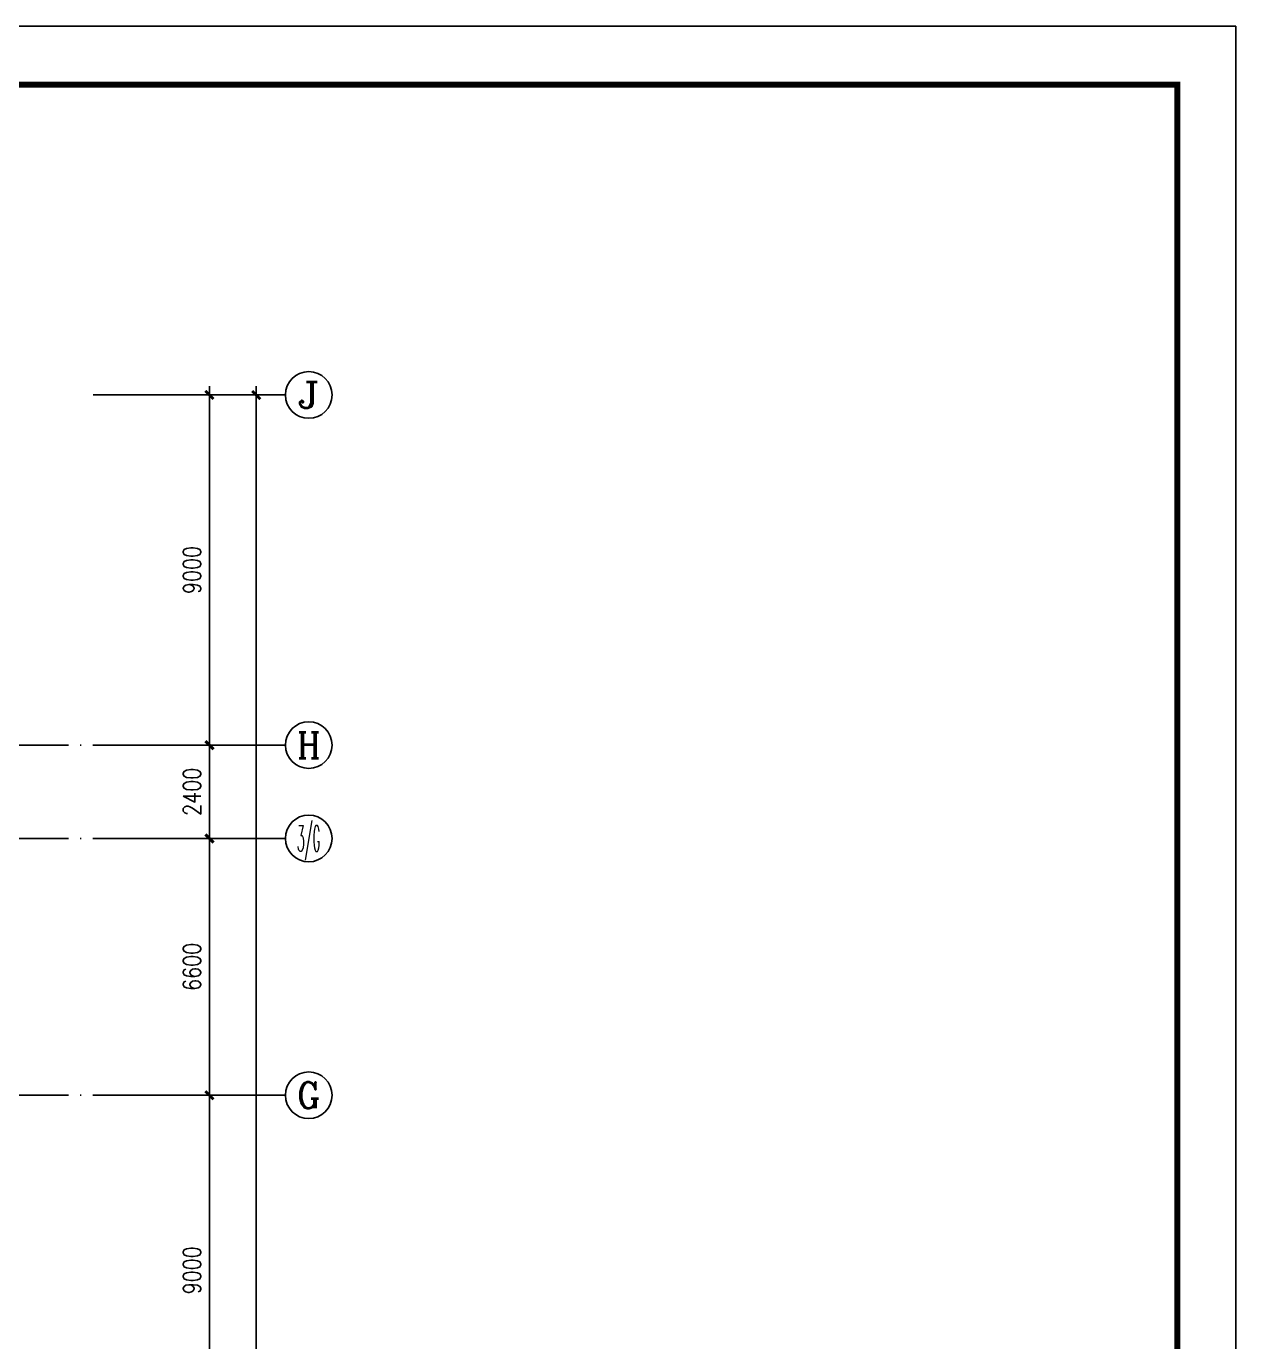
# Model space of a CAD drawing. Extents: x -55219 to 470149, y 494712 to 780039.
# Drawn here: x 439073 to 470149, y 649070 to 682881 of the extents above; entities that cross this region are included whole.
import ezdxf
from ezdxf.enums import TextEntityAlignment as Align

# ---------------------------------------------------------------- set-up
doc = ezdxf.new("R2010")
doc.units = 0
doc.header["$LTSCALE"] = 1500
doc.header["$MEASUREMENT"] = 0
doc.linetypes.add('DOTE', pattern=[2.42, 2, -0.2, 0.02, -0.2])
doc.layers.get('0').update_dxf_attribs({"linetype": 'CONTINUOUS'})
doc.layers.get('DEFPOINTS').update_dxf_attribs({"linetype": 'CONTINUOUS'})
for name, color, linetype in [('AXIS', 3, 'CONTINUOUS'), ('AXIS_TEXT', 7, 'CONTINUOUS'), ('DOTE', 1, 'DOTE'), ('PUB_TITLE', 4, 'CONTINUOUS')]:
    doc.layers.add(name, color=color, linetype=linetype)
doc.styles.add('COMPLEX', font='COMPLEX')
doc.styles.add('DIM_FONT', font='SIMPLEX.shx', dxfattribs={"width": 0.8})
doc.dimstyles.new('AXIS150', dxfattribs={"dimscale": 1.5, "dimtxt": 300, "dimasz": 1, "dimexe": 250, "dimexo": 300, "dimgap": 150, "dimtad": 1, "dimdec": 0, "dimzin": 0, "dimdsep": 46, "dimtxsty": 'DIM_FONT', "dimblk": '_DIMX', "dimcen": 0.09, "dimse1": 1, "dimse2": 1, "dimclrt": 7, "dimadec": 0, "dimazin": 0, "dimtfac": 1, "dimtdec": 0, "dimtix": 1, "dimtmove": 2, "dimatfit": 3, "dimldrblk": '_DIMX', "dimfxl": 1, "dimtolj": 1, "dimtzin": 0, "dimarcsym": 0})

# ---------------------------------------------------------------- blocks, each defined once
blk = doc.blocks.new('_AXISO')
blk.add_circle((0, 0), 0.5)
at = {"layer": 'AXIS_TEXT', "style": 'COMPLEX', "width": 1.041667}
blk.add_attdef('A', text='', height=0.56, dxfattribs=at).set_placement((-0.25, -0.28), (0.25, -0.28), align=Align.FIT)
blk = doc.blocks.new('_DIMX')
blk.add_line((-150, 0), (150, 0))
at = {"const_width": 50}
blk.add_lwpolyline([(-70, -70), (70, 70)], dxfattribs=at)
blk = doc.blocks.new('*D160')
at = {"color": 0, "linetype": 'ByBlock'}
blk.add_line((443780, 662003), (443780, 655406), dxfattribs=at)
at = {"layer": 'DEFPOINTS', "color": 0, "linetype": 'ByBlock'}
for p in [(440790, 662005), (440790, 655405), (443780, 655405)]:
    blk.add_point(p, dxfattribs=at)
at = {"color": 0, "linetype": 'ByBlock', "xscale": 1.5, "yscale": 1.5, "zscale": 1.5}
for p, rotation in [((443780, 662005), 90), ((443780, 655405), 270)]:
    blk.add_blockref('_DIMX', p, dxfattribs=dict(at, rotation=rotation))
at = {"color": 7, "linetype": 'ByBlock', "insert": (443330, 658705), "char_height": 450, "attachment_point": 5, "rotation": 90, "style": 'DIM_FONT'}
blk.add_mtext('\\A1;6600', dxfattribs=at)
blk = doc.blocks.new('*D161')
at = {"color": 0, "linetype": 'ByBlock'}
blk.add_line((443780, 664403), (443780, 662006), dxfattribs=at)
at = {"layer": 'DEFPOINTS', "color": 0, "linetype": 'ByBlock'}
for p in [(440790, 664405), (440790, 662005), (443780, 662005)]:
    blk.add_point(p, dxfattribs=at)
at = {"color": 0, "linetype": 'ByBlock', "xscale": 1.5, "yscale": 1.5, "zscale": 1.5}
for p, rotation in [((443780, 664405), 90), ((443780, 662005), 270)]:
    blk.add_blockref('_DIMX', p, dxfattribs=dict(at, rotation=rotation))
at = {"color": 7, "linetype": 'ByBlock', "insert": (443330, 663205), "char_height": 450, "attachment_point": 5, "rotation": 90, "style": 'DIM_FONT'}
blk.add_mtext('\\A1;2400', dxfattribs=at)
blk = doc.blocks.new('*D162')
at = {"color": 0, "linetype": 'ByBlock'}
blk.add_line((443780, 655403), (443780, 646406), dxfattribs=at)
at = {"layer": 'DEFPOINTS', "color": 0, "linetype": 'ByBlock'}
for p in [(440790, 655405), (440790, 646405), (443780, 646405)]:
    blk.add_point(p, dxfattribs=at)
at = {"color": 0, "linetype": 'ByBlock', "xscale": 1.5, "yscale": 1.5, "zscale": 1.5}
for p, rotation in [((443780, 655405), 90), ((443780, 646405), 270)]:
    blk.add_blockref('_DIMX', p, dxfattribs=dict(at, rotation=rotation))
at = {"color": 7, "linetype": 'ByBlock', "insert": (443330, 650905), "char_height": 450, "attachment_point": 5, "rotation": 90, "style": 'DIM_FONT'}
blk.add_mtext('\\A1;9000', dxfattribs=at)
blk = doc.blocks.new('*D164')
at = {"color": 0, "linetype": 'ByBlock'}
blk.add_line((443780, 673403), (443780, 664406), dxfattribs=at)
at = {"layer": 'DEFPOINTS', "color": 0, "linetype": 'ByBlock'}
for p in [(440790, 673405), (440790, 664405), (443780, 664405)]:
    blk.add_point(p, dxfattribs=at)
at = {"color": 0, "linetype": 'ByBlock', "xscale": 1.5, "yscale": 1.5, "zscale": 1.5}
for p, rotation in [((443780, 673405), 90), ((443780, 664405), 270)]:
    blk.add_blockref('_DIMX', p, dxfattribs=dict(at, rotation=rotation))
at = {"color": 7, "linetype": 'ByBlock', "insert": (443330, 668905), "char_height": 450, "attachment_point": 5, "rotation": 90, "style": 'DIM_FONT'}
blk.add_mtext('\\A1;9000', dxfattribs=at)
blk = doc.blocks.new('*D167')
at = {"color": 0, "linetype": 'ByBlock'}
blk.add_line((444980, 673403), (444980, 608006), dxfattribs=at)
at = {"layer": 'DEFPOINTS', "color": 0, "linetype": 'ByBlock'}
for p in [(440790, 673405), (440790, 608005), (444980, 608005)]:
    blk.add_point(p, dxfattribs=at)
at = {"color": 0, "linetype": 'ByBlock', "xscale": 1.5, "yscale": 1.5, "zscale": 1.5}
for p, rotation in [((444980, 673405), 90), ((444980, 608005), 270)]:
    blk.add_blockref('_DIMX', p, dxfattribs=dict(at, rotation=rotation))
at = {"color": 7, "linetype": 'ByBlock', "insert": (444530, 640705), "char_height": 450, "attachment_point": 5, "rotation": 90, "style": 'DIM_FONT'}
blk.add_mtext('\\A1;65400', dxfattribs=at)

msp = doc.modelspace()

# ---------------------------------------------------------------- linework, layer by layer
at = {"layer": 'AXIS'}
for p, q in [((445730.4, 673404.9), (440790.4, 673404.9)), ((445730.4, 664404.9), (440790.4, 664404.9)), ((445730.4, 662004.9), (440790.4, 662004.9)), ((445730.4, 655404.9), (440790.4, 655404.9))]:
    msp.add_line(p, q, dxfattribs=at)
at = {"layer": 'DOTE'}
for p, q in [((364555.2, 664404.9), (444227.5, 664404.9)), ((364555.2, 662004.9), (444227.5, 662004.9)), ((364555.2, 655404.9), (444227.5, 655404.9))]:
    msp.add_line(p, q, dxfattribs=at)
at = {"layer": 'PUB_TITLE'}
msp.add_lwpolyline([(343999.3, 593781.4), (343999.3, 682881.4), (470149.3, 682881.4), (470149.3, 593781.4)], close=True, dxfattribs=at)
at = {"layer": 'PUB_TITLE', "const_width": 150}
msp.add_lwpolyline([(347749.3, 595281.4), (468649.3, 595281.4), (468649.3, 681381.4), (347749.3, 681381.4)], close=True, dxfattribs=at)

# ---------------------------------------------------------------- block references
at = {"layer": 'AXIS'}
ref = msp.add_blockref('_AXISO', (446330.4, 673404.9), dxfattribs=dict(at, xscale=-1200, yscale=1200, zscale=1200))
ref.add_attrib('A', 'J', dxfattribs={"layer": 'AXIS_TEXT', "height": 672, "style": 'COMPLEX', "width": 1.704545}).set_placement((446030.4, 673068.9), (446630.4, 673068.9), align=Align.FIT)
ref = msp.add_blockref('_AXISO', (446330.4, 664404.9), dxfattribs=dict(at, xscale=-1200, yscale=1200, zscale=1200))
ref.add_attrib('A', 'H', dxfattribs={"layer": 'AXIS_TEXT', "height": 672, "style": 'COMPLEX', "width": 0.9375}).set_placement((446030.4, 664068.9), (446630.4, 664068.9), align=Align.FIT)
ref = msp.add_blockref('_AXISO', (446330.4, 662004.9), dxfattribs=dict(at, xscale=-1200, yscale=1200, zscale=1200))
ref.add_attrib('A', '3/G', dxfattribs={"layer": 'AXIS_TEXT', "height": 672, "style": 'COMPLEX', "width": 0.317797}).set_placement((446030.4, 661668.9), (446630.4, 661668.9), align=Align.FIT)
ref = msp.add_blockref('_AXISO', (446330.4, 655404.9), dxfattribs=dict(at, xscale=-1200, yscale=1200, zscale=1200))
ref.add_attrib('A', 'G', dxfattribs={"layer": 'AXIS_TEXT', "height": 672, "style": 'COMPLEX', "width": 1.041667}).set_placement((446030.4, 655068.9), (446630.4, 655068.9), align=Align.FIT)

# ---------------------------------------------------------------- dimensions: what is measured, and where the dimension line sits
for base, p1, p2, picture, middle in [((443780.4, 664404.9), (440790.4, 673404.9), (440790.4, 664404.9), '*D164', (443330.4, 668904.9)), ((443780.4, 662004.9), (440790.4, 664404.9), (440790.4, 662004.9), '*D161', (443330.4, 663204.9)), ((443780.4, 655404.9), (440790.4, 662004.9), (440790.4, 655404.9), '*D160', (443330.4, 658704.9)), ((443780.4, 646404.9), (440790.4, 655404.9), (440790.4, 646404.9), '*D162', (443330.4, 650904.9))]:
    dim = msp.add_linear_dim(base=base, p1=p1, p2=p2, angle=270, dimstyle='AXIS150', dxfattribs=at)
    dim.commit()
    dim.dimension.update_dxf_attribs({"geometry": picture, "text_midpoint": middle})
dim = msp.add_aligned_dim(p1=(440790.4, 673404.9), p2=(440790.4, 608004.9), distance=4189.9, dimstyle='AXIS150', dxfattribs=at)
dim.commit()
dim.dimension.update_dxf_attribs({"geometry": '*D167', "text_midpoint": (444530.4, 640704.9)})

doc.saveas('drawing.dxf')
